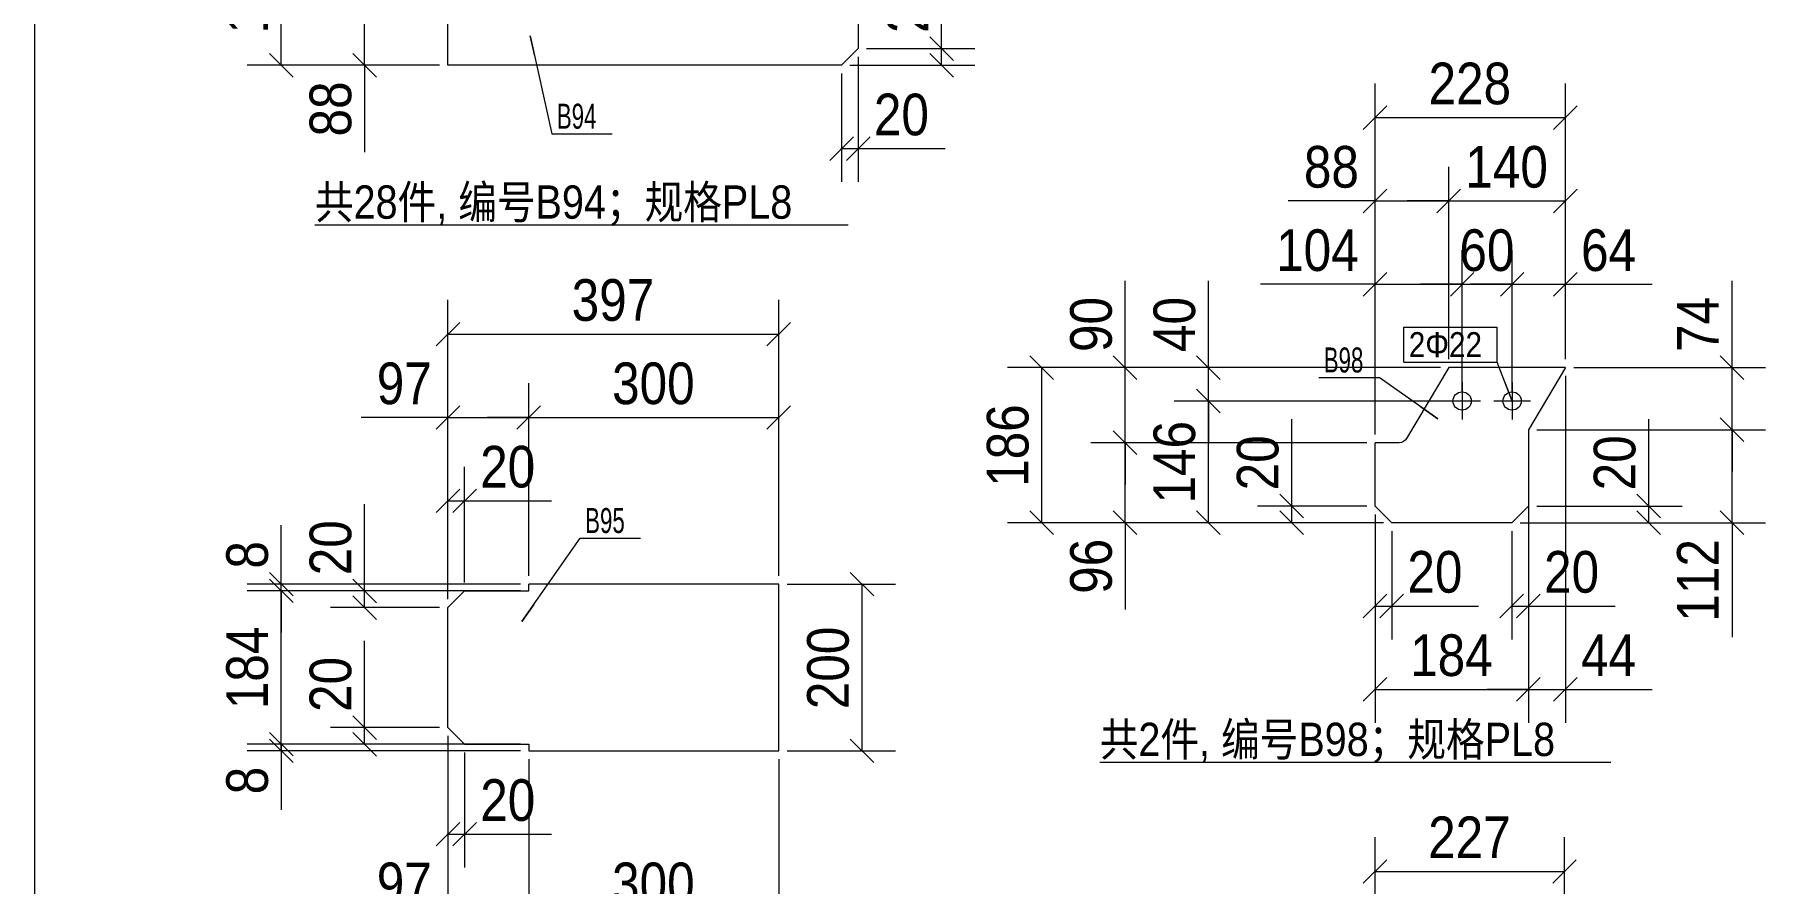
# Model space of a CAD drawing. Header units: inches. Extents: x 0 to 1938, y -2180 to 0.
# Drawn here: x 2.5 to 210.2, y -733 to -631.1 of the extents above; entities that cross this region are included whole.
import ezdxf

# ---------------------------------------------------------------- set-up
doc = ezdxf.new("R2010")
doc.units = ezdxf.units.IN
doc.header["$MEASUREMENT"] = 0
doc.linetypes.add('XKITLINE00', pattern=[0])
for name, color, linetype, lineweight in [('Bolt', 7, 'Continuous', 0), ('BoltMark', 3, 'Continuous', 0), ('DrawingSheet', 5, 'Continuous', 0), ('OtherObjectType', 1, 'Continuous', 0), ('Part', 2, 'Continuous', 0), ('PartMark', 3, 'Continuous', 0), ('Z-DIMENSIONS', 1, 'Continuous', 0)]:
    doc.layers.add(name, color=color, linetype=linetype, lineweight=lineweight)
doc.styles.add('Arial Narrow', font='ARIAL.TTF')
doc.styles.add('romsim', font='ARIAL.TTF')
doc.styles.add('宋体', font='ARIAL.TTF')

# ---------------------------------------------------------------- blocks, each defined once
blk = doc.blocks.new('*A194')
at = {"layer": 'Part', "color": 2, "linetype": 'XKITLINE00', "lineweight": 0}
for p, q in [((54.6, 247.78), (101.85, 247.78)), ((54.6, 230.18), (54.6, 247.78)), ((101.85, 247.78), (103.85, 245.78)), ((103.85, 245.78), (103.85, 232.18)), ((103.85, 232.18), (101.85, 230.18)), ((101.85, 230.18), (54.6, 230.18))]:
    blk.add_line(p, q, dxfattribs=at)
blk = doc.blocks.new('*A196')
at = {"layer": 'Part', "color": 2, "linetype": 'XKITLINE00', "lineweight": 0}
for p, q in [((56.6, 167.12), (54.6, 165.12)), ((56.6, 167.12), (64.3, 167.12)), ((94.3, 167.92), (64.3, 167.92)), ((64.3, 167.12), (64.3, 167.92)), ((94.3, 147.92), (94.3, 167.92)), ((54.6, 150.72), (54.6, 165.12)), ((54.6, 150.72), (56.6, 148.72)), ((56.6, 148.72), (64.3, 148.72)), ((64.3, 148.72), (64.3, 147.92)), ((64.3, 147.92), (94.3, 147.92))]:
    blk.add_line(p, q, dxfattribs=at)
blk = doc.blocks.new('*A201')
at = {"layer": 'Part', "color": 2, "linetype": 'XKITLINE00', "lineweight": 0}
for p, q in [((174.7, 193.9), (169.62, 185.39)), ((188.7, 193.9), (174.7, 193.9)), ((188.7, 193.9), (184.27, 186.46)), ((165.87, 177.3), (165.87, 184.9)), ((168.76, 184.9), (165.87, 184.9)), ((169.02, 184.93), (168.76, 184.9)), ((169.26, 185.03), (169.02, 184.93)), ((169.46, 185.19), (169.26, 185.03)), ((169.62, 185.39), (169.46, 185.19)), ((184.27, 186.46), (184.27, 177.3)), ((167.87, 175.3), (165.87, 177.3)), ((184.27, 177.3), (182.27, 175.3)), ((182.27, 175.3), (167.87, 175.3))]:
    blk.add_line(p, q, dxfattribs=at)
blk = doc.blocks.new('*A202')
at = {"layer": 'Bolt', "color": 2, "linetype": 'XKITLINE00', "lineweight": 0}
for p, q in [((176.31, 192.1), (176.31, 187.7)), ((182.31, 192.1), (182.31, 187.7)), ((178.51, 189.9), (174.11, 189.9)), ((184.51, 189.9), (180.11, 189.9))]:
    blk.add_line(p, q, dxfattribs=at)
for centre in [(176.31, 189.9), (182.31, 189.9)]:
    blk.add_circle(centre, 1.1, dxfattribs=at)
blk = doc.blocks.new('*A237')
at = {"layer": 'DrawingSheet', "color": 5, "linetype": 'XKITLINE00', "lineweight": 0}
blk.add_line((5, 425), (5, 5), dxfattribs=at)
blk = doc.blocks.new('*A266')
at = {"layer": 'OtherObjectType', "color": 6, "linetype": 'XKITLINE00', "lineweight": 0}
blk.add_line((38.64, 211.02), (102.62, 211.02), dxfattribs=at)
at = {"layer": 'OtherObjectType', "color": 3, "style": '宋体', "width": 0.85}
blk.add_text('共28件, 编号B94；规格PL8', height=4, dxfattribs=at).set_placement((38.64, 211.77))
blk = doc.blocks.new('*A268')
at = {"layer": 'Z-DIMENSIONS', "color": 4, "linetype": 'XKITLINE00', "lineweight": 0}
for p, q in [((103.85, 231.18), (103.85, 216.18)), ((101.85, 229.18), (101.85, 216.18)), ((103.26, 221.6), (100.44, 218.77)), ((101.85, 220.18), (103.85, 220.18)), ((105.26, 221.6), (102.44, 218.77)), ((103.85, 220.18), (114.27, 220.18)), ((103.85, 220.18), (114.27, 220.18))]:
    blk.add_line(p, q, dxfattribs=at)
at = {"layer": 'Z-DIMENSIONS', "color": 7}
for p in [(101.85, 220.18), (103.85, 220.18)]:
    blk.add_point(p, dxfattribs=at)
at = {"layer": 'Z-DIMENSIONS', "color": 7, "style": 'Arial Narrow', "width": 0.85}
blk.add_text('20', height=5, dxfattribs=at).set_placement((105.72, 221.78))
blk = doc.blocks.new('*A269')
at = {"layer": 'Z-DIMENSIONS', "color": 4, "linetype": 'XKITLINE00', "lineweight": 0}
for p, q in [((113.85, 232.18), (113.85, 242.6)), ((113.85, 232.18), (113.85, 242.6)), ((112.44, 233.6), (115.26, 230.77)), ((104.85, 232.18), (117.85, 232.18)), ((112.44, 231.6), (115.26, 228.77)), ((113.85, 230.18), (113.85, 232.18)), ((102.85, 230.18), (117.85, 230.18))]:
    blk.add_line(p, q, dxfattribs=at)
at = {"layer": 'Z-DIMENSIONS', "color": 7}
for p in [(113.85, 232.18), (113.85, 230.18)]:
    blk.add_point(p, dxfattribs=at)
at = {"layer": 'Z-DIMENSIONS', "color": 7, "style": 'Arial Narrow', "width": 0.85}
blk.add_text('20', height=5, rotation=90.0002, dxfattribs=at).set_placement((112.25, 234.06))
blk = doc.blocks.new('*A275')
at = {"layer": 'Z-DIMENSIONS', "color": 4, "linetype": 'XKITLINE00', "lineweight": 0}
for p, q in [((44.6, 238.98), (44.6, 243.98)), ((58.1, 238.98), (40.5, 238.98)), ((43.19, 240.4), (46.01, 237.57)), ((44.6, 230.18), (44.6, 238.98)), ((43.19, 231.6), (46.01, 228.77)), ((53.6, 230.18), (40.5, 230.18)), ((44.6, 230.18), (44.6, 219.77)), ((44.6, 230.18), (44.6, 219.77))]:
    blk.add_line(p, q, dxfattribs=at)
at = {"layer": 'Z-DIMENSIONS', "color": 7}
for p in [(44.6, 238.98), (44.6, 230.18)]:
    blk.add_point(p, dxfattribs=at)
at = {"layer": 'Z-DIMENSIONS', "color": 7, "style": 'Arial Narrow', "width": 0.85}
blk.add_text('88', height=5, rotation=90.0002, dxfattribs=at).set_placement((43, 221.64))
blk = doc.blocks.new('*A277')
at = {"layer": 'Z-DIMENSIONS', "color": 4, "linetype": 'XKITLINE00', "lineweight": 0}
for p, q in [((53.6, 247.78), (30.5, 247.78)), ((33.19, 249.2), (36.01, 246.37)), ((34.6, 230.18), (34.6, 247.78)), ((33.19, 231.6), (36.01, 228.77)), ((53.6, 230.18), (30.5, 230.18))]:
    blk.add_line(p, q, dxfattribs=at)
at = {"layer": 'Z-DIMENSIONS', "color": 7}
for p in [(34.6, 247.78), (34.6, 230.18)]:
    blk.add_point(p, dxfattribs=at)
at = {"layer": 'Z-DIMENSIONS', "color": 7, "style": 'Arial Narrow', "width": 0.85}
blk.add_text('176', height=5, rotation=90.0002, dxfattribs=at).set_placement((33, 233.99))
blk = doc.blocks.new('*A278')
at = {"layer": 'PartMark', "color": 4, "linetype": 'XKITLINE00', "lineweight": 0}
for p, q in [((64.48, 233.73), (67.07, 221.97)), ((65.02, 231.29), (64.48, 233.73)), ((67.07, 221.97), (74.31, 221.97))]:
    blk.add_line(p, q, dxfattribs=at)
at = {"layer": 'PartMark', "color": 1, "style": 'romsim', "width": 0.6375}
blk.add_text('B94', height=3, dxfattribs=at).set_placement((67.67, 222.57))
blk = doc.blocks.new('*A281')
at = {"layer": 'Z-DIMENSIONS', "color": 4, "linetype": 'XKITLINE00', "lineweight": 0}
for p, q in [((54.6, 166.12), (54.6, 182.02)), ((56.6, 168.12), (56.6, 182.02)), ((56.01, 179.33), (53.18, 176.51)), ((58.01, 179.33), (55.18, 176.51)), ((54.6, 177.92), (56.6, 177.92)), ((56.6, 177.92), (67.01, 177.92)), ((56.6, 177.92), (67.01, 177.92))]:
    blk.add_line(p, q, dxfattribs=at)
at = {"layer": 'Z-DIMENSIONS', "color": 7}
for p in [(54.6, 177.92), (56.6, 177.92)]:
    blk.add_point(p, dxfattribs=at)
at = {"layer": 'Z-DIMENSIONS', "color": 7, "style": 'Arial Narrow', "width": 0.85}
blk.add_text('20', height=5, dxfattribs=at).set_placement((58.47, 179.52))
blk = doc.blocks.new('*A282')
at = {"layer": 'Z-DIMENSIONS', "color": 4, "linetype": 'XKITLINE00', "lineweight": 0}
for p, q in [((54.6, 149.72), (54.6, 133.92)), ((56.6, 147.72), (56.6, 133.92)), ((56.01, 139.33), (53.19, 136.51)), ((58.01, 139.33), (55.19, 136.51)), ((54.6, 137.92), (56.6, 137.92)), ((56.6, 137.92), (67.02, 137.92)), ((56.6, 137.92), (67.02, 137.92))]:
    blk.add_line(p, q, dxfattribs=at)
at = {"layer": 'Z-DIMENSIONS', "color": 7}
for p in [(54.6, 137.92), (56.6, 137.92)]:
    blk.add_point(p, dxfattribs=at)
at = {"layer": 'Z-DIMENSIONS', "color": 7, "style": 'Arial Narrow', "width": 0.85}
blk.add_text('20', height=5, dxfattribs=at).set_placement((58.48, 139.52))
blk = doc.blocks.new('*A283')
at = {"layer": 'Z-DIMENSIONS', "color": 4, "linetype": 'XKITLINE00', "lineweight": 0}
for p, q in [((44.6, 150.72), (44.6, 161.13)), ((44.6, 150.72), (44.6, 161.13)), ((43.19, 152.13), (46.01, 149.3)), ((53.6, 150.72), (40.5, 150.72)), ((43.19, 150.13), (46.01, 147.3)), ((44.6, 148.72), (44.6, 150.72)), ((55.6, 148.72), (40.5, 148.72))]:
    blk.add_line(p, q, dxfattribs=at)
at = {"layer": 'Z-DIMENSIONS', "color": 7}
for p in [(44.6, 150.72), (44.6, 148.72)]:
    blk.add_point(p, dxfattribs=at)
at = {"layer": 'Z-DIMENSIONS', "color": 7, "style": 'Arial Narrow', "width": 0.85}
blk.add_text('20', height=5, rotation=90.0002, dxfattribs=at).set_placement((43, 152.59))
blk = doc.blocks.new('*A284')
at = {"layer": 'Z-DIMENSIONS', "color": 4, "linetype": 'XKITLINE00', "lineweight": 0}
for p, q in [((44.6, 167.12), (44.6, 177.53)), ((44.6, 167.12), (44.6, 177.53)), ((43.18, 168.53), (46.01, 165.7)), ((55.6, 167.12), (40.5, 167.12)), ((43.18, 166.53), (46.01, 163.7)), ((44.6, 165.12), (44.6, 167.12)), ((53.6, 165.12), (40.5, 165.12))]:
    blk.add_line(p, q, dxfattribs=at)
at = {"layer": 'Z-DIMENSIONS', "color": 7}
for p in [(44.6, 167.12), (44.6, 165.12)]:
    blk.add_point(p, dxfattribs=at)
at = {"layer": 'Z-DIMENSIONS', "color": 7, "style": 'Arial Narrow', "width": 0.85}
blk.add_text('20', height=5, rotation=90.0002, dxfattribs=at).set_placement((43, 168.99))
blk = doc.blocks.new('*A285')
at = {"layer": 'Z-DIMENSIONS', "color": 4, "linetype": 'XKITLINE00', "lineweight": 0}
for p, q in [((64.3, 168.92), (64.3, 192.02)), ((94.3, 168.92), (94.3, 192.02)), ((65.71, 189.33), (62.88, 186.51)), ((95.71, 189.33), (92.88, 186.51)), ((64.3, 187.92), (59.3, 187.92)), ((64.3, 187.92), (94.3, 187.92))]:
    blk.add_line(p, q, dxfattribs=at)
at = {"layer": 'Z-DIMENSIONS', "color": 7}
for p in [(64.3, 187.92), (94.3, 187.92)]:
    blk.add_point(p, dxfattribs=at)
at = {"layer": 'Z-DIMENSIONS', "color": 7, "style": 'Arial Narrow', "width": 0.85}
blk.add_text('300', height=5, dxfattribs=at).set_placement((74.3, 189.52))
blk = doc.blocks.new('*A286')
at = {"layer": 'Z-DIMENSIONS', "color": 4, "linetype": 'XKITLINE00', "lineweight": 0}
for p, q in [((54.6, 166.12), (54.6, 192.02)), ((64.3, 168.92), (64.3, 192.02)), ((56.01, 189.33), (53.18, 186.51)), ((65.71, 189.33), (62.88, 186.51)), ((54.6, 187.92), (44.18, 187.92)), ((54.6, 187.92), (44.18, 187.92)), ((54.6, 187.92), (64.3, 187.92)), ((64.3, 187.92), (69.3, 187.92))]:
    blk.add_line(p, q, dxfattribs=at)
at = {"layer": 'Z-DIMENSIONS', "color": 7}
for p in [(54.6, 187.92), (64.3, 187.92)]:
    blk.add_point(p, dxfattribs=at)
at = {"layer": 'Z-DIMENSIONS', "color": 7, "style": 'Arial Narrow', "width": 0.85}
blk.add_text('97', height=5, dxfattribs=at).set_placement((46.06, 189.52))
blk = doc.blocks.new('*A287')
at = {"layer": 'Z-DIMENSIONS', "color": 4, "linetype": 'XKITLINE00', "lineweight": 0}
for p, q in [((64.3, 146.92), (64.3, 123.92)), ((94.3, 146.92), (94.3, 123.92)), ((65.71, 129.33), (62.89, 126.51)), ((95.71, 129.33), (92.89, 126.51)), ((64.3, 127.92), (59.3, 127.92)), ((64.3, 127.92), (94.3, 127.92))]:
    blk.add_line(p, q, dxfattribs=at)
at = {"layer": 'Z-DIMENSIONS', "color": 7}
for p in [(64.3, 127.92), (94.3, 127.92)]:
    blk.add_point(p, dxfattribs=at)
at = {"layer": 'Z-DIMENSIONS', "color": 7, "style": 'Arial Narrow', "width": 0.85}
blk.add_text('300', height=5, dxfattribs=at).set_placement((74.3, 129.52))
blk = doc.blocks.new('*A288')
at = {"layer": 'Z-DIMENSIONS', "color": 4, "linetype": 'XKITLINE00', "lineweight": 0}
for p, q in [((54.6, 149.72), (54.6, 123.92)), ((64.3, 146.92), (64.3, 123.92)), ((56.01, 129.33), (53.19, 126.51)), ((65.71, 129.33), (62.89, 126.51)), ((54.6, 127.92), (44.18, 127.92)), ((54.6, 127.92), (44.18, 127.92)), ((54.6, 127.92), (64.3, 127.92)), ((64.3, 127.92), (69.3, 127.92))]:
    blk.add_line(p, q, dxfattribs=at)
at = {"layer": 'Z-DIMENSIONS', "color": 7}
for p in [(54.6, 127.92), (64.3, 127.92)]:
    blk.add_point(p, dxfattribs=at)
at = {"layer": 'Z-DIMENSIONS', "color": 7, "style": 'Arial Narrow', "width": 0.85}
blk.add_text('97', height=5, dxfattribs=at).set_placement((46.06, 129.52))
blk = doc.blocks.new('*A289')
at = {"layer": 'Z-DIMENSIONS', "color": 4, "linetype": 'XKITLINE00', "lineweight": 0}
for p, q in [((34.6, 167.92), (34.6, 175)), ((34.6, 167.92), (34.6, 175)), ((33.19, 169.33), (36.01, 166.51)), ((33.19, 168.53), (36.01, 165.71)), ((63.3, 167.92), (30.5, 167.92)), ((63.3, 167.12), (30.5, 167.12)), ((34.6, 167.12), (34.6, 167.92)), ((34.6, 167.12), (34.6, 162.12))]:
    blk.add_line(p, q, dxfattribs=at)
at = {"layer": 'Z-DIMENSIONS', "color": 7}
for p in [(34.6, 167.92), (34.6, 167.12)]:
    blk.add_point(p, dxfattribs=at)
at = {"layer": 'Z-DIMENSIONS', "color": 7, "style": 'Arial Narrow', "width": 0.85}
blk.add_text('8', height=5, rotation=90.0002, dxfattribs=at).set_placement((33, 169.79))
blk = doc.blocks.new('*A290')
at = {"layer": 'Z-DIMENSIONS', "color": 4, "linetype": 'XKITLINE00', "lineweight": 0}
for p, q in [((34.6, 167.12), (34.6, 172.12)), ((33.19, 168.53), (36.01, 165.71)), ((63.3, 167.12), (30.5, 167.12)), ((34.6, 148.72), (34.6, 167.12)), ((33.19, 150.13), (36.01, 147.31)), ((63.3, 148.72), (30.5, 148.72)), ((34.6, 148.72), (34.6, 143.72))]:
    blk.add_line(p, q, dxfattribs=at)
at = {"layer": 'Z-DIMENSIONS', "color": 7}
for p in [(34.6, 167.12), (34.6, 148.72)]:
    blk.add_point(p, dxfattribs=at)
at = {"layer": 'Z-DIMENSIONS', "color": 7, "style": 'Arial Narrow', "width": 0.85}
blk.add_text('184', height=5, rotation=90.0002, dxfattribs=at).set_placement((33, 152.92))
blk = doc.blocks.new('*A291')
at = {"layer": 'Z-DIMENSIONS', "color": 4, "linetype": 'XKITLINE00', "lineweight": 0}
for p, q in [((34.6, 148.72), (34.6, 153.72)), ((33.19, 150.13), (36.01, 147.31)), ((63.3, 148.72), (30.5, 148.72)), ((63.3, 147.92), (30.5, 147.92)), ((33.19, 149.33), (36.01, 146.51)), ((34.6, 147.92), (34.6, 148.72)), ((34.6, 147.92), (34.6, 140.84)), ((34.6, 147.92), (34.6, 140.84))]:
    blk.add_line(p, q, dxfattribs=at)
at = {"layer": 'Z-DIMENSIONS', "color": 7}
for p in [(34.6, 148.72), (34.6, 147.92)]:
    blk.add_point(p, dxfattribs=at)
at = {"layer": 'Z-DIMENSIONS', "color": 7, "style": 'Arial Narrow', "width": 0.85}
blk.add_text('8', height=5, rotation=90.0002, dxfattribs=at).set_placement((33, 142.71))
blk = doc.blocks.new('*A292')
at = {"layer": 'Z-DIMENSIONS', "color": 4, "linetype": 'XKITLINE00', "lineweight": 0}
for p, q in [((54.6, 166.12), (54.6, 202.02)), ((94.3, 168.92), (94.3, 202.02)), ((56.01, 199.33), (53.18, 196.51)), ((54.6, 197.92), (94.3, 197.92)), ((95.71, 199.33), (92.88, 196.51))]:
    blk.add_line(p, q, dxfattribs=at)
at = {"layer": 'Z-DIMENSIONS', "color": 7}
for p in [(54.6, 197.92), (94.3, 197.92)]:
    blk.add_point(p, dxfattribs=at)
at = {"layer": 'Z-DIMENSIONS', "color": 7, "style": 'Arial Narrow', "width": 0.85}
blk.add_text('397', height=5, dxfattribs=at).set_placement((69.45, 199.52))
blk = doc.blocks.new('*A293')
at = {"layer": 'Z-DIMENSIONS', "color": 4, "linetype": 'XKITLINE00', "lineweight": 0}
for p, q in [((102.88, 169.33), (105.71, 166.51)), ((95.3, 167.92), (108.3, 167.92)), ((104.3, 147.92), (104.3, 167.92)), ((95.3, 147.92), (108.3, 147.92)), ((102.88, 149.33), (105.71, 146.51))]:
    blk.add_line(p, q, dxfattribs=at)
at = {"layer": 'Z-DIMENSIONS', "color": 7}
for p in [(104.3, 167.92), (104.3, 147.92)]:
    blk.add_point(p, dxfattribs=at)
at = {"layer": 'Z-DIMENSIONS', "color": 7, "style": 'Arial Narrow', "width": 0.85}
blk.add_text('200', height=5, rotation=90.0002, dxfattribs=at).set_placement((102.7, 152.92))
blk = doc.blocks.new('*A294')
at = {"layer": 'PartMark', "color": 4, "linetype": 'XKITLINE00', "lineweight": 0}
for p, q in [((63.47, 163.44), (70.47, 173.46)), ((70.47, 173.46), (77.71, 173.46)), ((64.9, 165.49), (63.47, 163.44))]:
    blk.add_line(p, q, dxfattribs=at)
at = {"layer": 'PartMark', "color": 1, "style": 'romsim', "width": 0.6375}
blk.add_text('B95', height=3, dxfattribs=at).set_placement((71.07, 174.06))
blk = doc.blocks.new('*A339')
at = {"layer": 'OtherObjectType', "color": 6, "linetype": 'XKITLINE00', "lineweight": 0}
blk.add_line((132.82, 146.55), (194.14, 146.55), dxfattribs=at)
at = {"layer": 'OtherObjectType', "color": 3, "style": '宋体', "width": 0.85}
blk.add_text('共2件, 编号B98；规格PL8', height=4, dxfattribs=at).set_placement((132.82, 147.3))
blk = doc.blocks.new('*A340')
at = {"layer": 'Z-DIMENSIONS', "color": 4, "linetype": 'XKITLINE00', "lineweight": 0}
for p, q in [((184.27, 176.3), (184.27, 161.3)), ((182.27, 174.3), (182.27, 161.3)), ((183.68, 166.71), (180.85, 163.89)), ((185.68, 166.71), (182.85, 163.89)), ((182.27, 165.3), (184.27, 165.3)), ((184.27, 165.3), (194.68, 165.3)), ((184.27, 165.3), (194.68, 165.3))]:
    blk.add_line(p, q, dxfattribs=at)
at = {"layer": 'Z-DIMENSIONS', "color": 7}
for p in [(182.27, 165.3), (184.27, 165.3)]:
    blk.add_point(p, dxfattribs=at)
at = {"layer": 'Z-DIMENSIONS', "color": 7, "style": 'Arial Narrow', "width": 0.85}
blk.add_text('20', height=5, dxfattribs=at).set_placement((186.14, 166.9))
blk = doc.blocks.new('*A341')
at = {"layer": 'Z-DIMENSIONS', "color": 4, "linetype": 'XKITLINE00', "lineweight": 0}
for p, q in [((165.87, 176.3), (165.87, 161.3)), ((167.87, 174.3), (167.87, 161.3)), ((167.28, 166.71), (164.45, 163.89)), ((169.28, 166.71), (166.45, 163.89)), ((165.87, 165.3), (167.87, 165.3)), ((167.87, 165.3), (178.28, 165.3)), ((167.87, 165.3), (178.28, 165.3))]:
    blk.add_line(p, q, dxfattribs=at)
at = {"layer": 'Z-DIMENSIONS', "color": 7}
for p in [(165.87, 165.3), (167.87, 165.3)]:
    blk.add_point(p, dxfattribs=at)
at = {"layer": 'Z-DIMENSIONS', "color": 7, "style": 'Arial Narrow', "width": 0.85}
blk.add_text('20', height=5, dxfattribs=at).set_placement((169.74, 166.9))
blk = doc.blocks.new('*A342')
at = {"layer": 'Z-DIMENSIONS', "color": 4, "linetype": 'XKITLINE00', "lineweight": 0}
for p, q in [((155.87, 177.3), (155.87, 187.72)), ((155.87, 177.3), (155.87, 187.72)), ((154.45, 178.71), (157.28, 175.89)), ((164.87, 177.3), (151.77, 177.3)), ((154.45, 176.71), (157.28, 173.89)), ((155.87, 175.3), (155.87, 177.3)), ((166.87, 175.3), (151.77, 175.3))]:
    blk.add_line(p, q, dxfattribs=at)
at = {"layer": 'Z-DIMENSIONS', "color": 7}
for p in [(155.87, 177.3), (155.87, 175.3)]:
    blk.add_point(p, dxfattribs=at)
at = {"layer": 'Z-DIMENSIONS', "color": 7, "style": 'Arial Narrow', "width": 0.85}
blk.add_text('20', height=5, rotation=90.0002, dxfattribs=at).set_placement((154.27, 179.18))
blk = doc.blocks.new('*A343')
at = {"layer": 'Z-DIMENSIONS', "color": 4, "linetype": 'XKITLINE00', "lineweight": 0}
for p, q in [((198.7, 177.3), (198.7, 187.72)), ((198.7, 177.3), (198.7, 187.72)), ((197.29, 178.71), (200.12, 175.89)), ((185.27, 177.3), (202.7, 177.3)), ((197.29, 176.71), (200.12, 173.89)), ((198.7, 175.3), (198.7, 177.3)), ((183.27, 175.3), (202.7, 175.3))]:
    blk.add_line(p, q, dxfattribs=at)
at = {"layer": 'Z-DIMENSIONS', "color": 7}
for p in [(198.7, 177.3), (198.7, 175.3)]:
    blk.add_point(p, dxfattribs=at)
at = {"layer": 'Z-DIMENSIONS', "color": 7, "style": 'Arial Narrow', "width": 0.85}
blk.add_text('20', height=5, rotation=90.0002, dxfattribs=at).set_placement((197.1, 179.18))
blk = doc.blocks.new('*A344')
at = {"layer": 'Z-DIMENSIONS', "color": 4, "linetype": 'XKITLINE00', "lineweight": 0}
for p, q in [((182.31, 190.9), (182.31, 208)), ((188.7, 194.9), (188.7, 208)), ((182.31, 203.9), (177.31, 203.9)), ((183.73, 205.31), (180.9, 202.49)), ((182.31, 203.9), (188.7, 203.9)), ((190.12, 205.31), (187.29, 202.49)), ((188.7, 203.9), (199.12, 203.9)), ((188.7, 203.9), (199.12, 203.9))]:
    blk.add_line(p, q, dxfattribs=at)
at = {"layer": 'Z-DIMENSIONS', "color": 7}
for p in [(182.31, 203.9), (188.7, 203.9)]:
    blk.add_point(p, dxfattribs=at)
at = {"layer": 'Z-DIMENSIONS', "color": 7, "style": 'Arial Narrow', "width": 0.85}
blk.add_text('64', height=5, dxfattribs=at).set_placement((190.58, 205.5))
blk = doc.blocks.new('*A345')
at = {"layer": 'Z-DIMENSIONS', "color": 4, "linetype": 'XKITLINE00', "lineweight": 0}
for p, q in [((176.31, 190.9), (176.31, 208)), ((182.31, 190.9), (182.31, 208)), ((176.31, 203.9), (171.31, 203.9)), ((177.73, 205.31), (174.9, 202.49)), ((176.31, 203.9), (182.31, 203.9)), ((183.73, 205.31), (180.9, 202.49)), ((182.31, 203.9), (187.31, 203.9))]:
    blk.add_line(p, q, dxfattribs=at)
at = {"layer": 'Z-DIMENSIONS', "color": 7}
for p in [(176.31, 203.9), (182.31, 203.9)]:
    blk.add_point(p, dxfattribs=at)
at = {"layer": 'Z-DIMENSIONS', "color": 7, "style": 'Arial Narrow', "width": 0.85}
blk.add_text('60', height=5, dxfattribs=at).set_placement((175.98, 205.5))
blk = doc.blocks.new('*A346')
at = {"layer": 'Z-DIMENSIONS', "color": 4, "linetype": 'XKITLINE00', "lineweight": 0}
for p, q in [((165.87, 185.9), (165.87, 208)), ((176.31, 190.9), (176.31, 208)), ((165.87, 203.9), (152.12, 203.9)), ((165.87, 203.9), (152.12, 203.9)), ((167.28, 205.31), (164.45, 202.49)), ((165.87, 203.9), (176.31, 203.9)), ((177.73, 205.31), (174.9, 202.49)), ((176.31, 203.9), (181.31, 203.9))]:
    blk.add_line(p, q, dxfattribs=at)
at = {"layer": 'Z-DIMENSIONS', "color": 7}
for p in [(165.87, 203.9), (176.31, 203.9)]:
    blk.add_point(p, dxfattribs=at)
at = {"layer": 'Z-DIMENSIONS', "color": 7, "style": 'Arial Narrow', "width": 0.85}
blk.add_text('104', height=5, dxfattribs=at).set_placement((153.99, 205.5))
blk = doc.blocks.new('*A347')
at = {"layer": 'Z-DIMENSIONS', "color": 4, "linetype": 'XKITLINE00', "lineweight": 0}
for p, q in [((145.87, 193.9), (145.87, 204.32)), ((145.87, 193.9), (145.87, 204.32)), ((144.45, 195.31), (147.28, 192.49)), ((173.7, 193.9), (141.77, 193.9)), ((145.87, 189.9), (145.87, 193.9)), ((144.45, 191.31), (147.28, 188.49)), ((175.31, 189.9), (141.77, 189.9)), ((145.87, 189.9), (145.87, 184.9))]:
    blk.add_line(p, q, dxfattribs=at)
at = {"layer": 'Z-DIMENSIONS', "color": 7}
for p in [(145.87, 193.9), (145.87, 189.9)]:
    blk.add_point(p, dxfattribs=at)
at = {"layer": 'Z-DIMENSIONS', "color": 7, "style": 'Arial Narrow', "width": 0.85}
blk.add_text('40', height=5, rotation=90.0002, dxfattribs=at).set_placement((144.27, 195.78))
blk = doc.blocks.new('*A348')
at = {"layer": 'Z-DIMENSIONS', "color": 4, "linetype": 'XKITLINE00', "lineweight": 0}
for p, q in [((145.87, 189.9), (145.87, 194.9)), ((144.45, 191.31), (147.28, 188.49)), ((175.31, 189.9), (141.77, 189.9)), ((145.87, 175.3), (145.87, 189.9)), ((144.45, 176.71), (147.28, 173.89)), ((166.87, 175.3), (141.77, 175.3))]:
    blk.add_line(p, q, dxfattribs=at)
at = {"layer": 'Z-DIMENSIONS', "color": 7}
for p in [(145.87, 189.9), (145.87, 175.3)]:
    blk.add_point(p, dxfattribs=at)
at = {"layer": 'Z-DIMENSIONS', "color": 7, "style": 'Arial Narrow', "width": 0.85}
blk.add_text('146', height=5, rotation=90.0002, dxfattribs=at).set_placement((144.27, 177.6))
blk = doc.blocks.new('*A349')
at = {"layer": 'Z-DIMENSIONS', "color": 4, "linetype": 'XKITLINE00', "lineweight": 0}
for p, q in [((174.7, 194.9), (174.7, 218)), ((188.7, 194.9), (188.7, 218)), ((176.12, 215.31), (173.29, 212.49)), ((190.12, 215.31), (187.29, 212.49)), ((174.7, 213.9), (169.7, 213.9)), ((174.7, 213.9), (188.7, 213.9))]:
    blk.add_line(p, q, dxfattribs=at)
at = {"layer": 'Z-DIMENSIONS', "color": 7}
for p in [(174.7, 213.9), (188.7, 213.9)]:
    blk.add_point(p, dxfattribs=at)
at = {"layer": 'Z-DIMENSIONS', "color": 7, "style": 'Arial Narrow', "width": 0.85}
blk.add_text('140', height=5, dxfattribs=at).set_placement((176.7, 215.5))
blk = doc.blocks.new('*A350')
at = {"layer": 'Z-DIMENSIONS', "color": 4, "linetype": 'XKITLINE00', "lineweight": 0}
for p, q in [((165.87, 185.9), (165.87, 218)), ((174.7, 194.9), (174.7, 218)), ((167.28, 215.31), (164.45, 212.49)), ((176.12, 215.31), (173.29, 212.49)), ((165.87, 213.9), (155.45, 213.9)), ((165.87, 213.9), (155.45, 213.9)), ((165.87, 213.9), (174.7, 213.9)), ((174.7, 213.9), (179.7, 213.9))]:
    blk.add_line(p, q, dxfattribs=at)
at = {"layer": 'Z-DIMENSIONS', "color": 7}
for p in [(165.87, 213.9), (174.7, 213.9)]:
    blk.add_point(p, dxfattribs=at)
at = {"layer": 'Z-DIMENSIONS', "color": 7, "style": 'Arial Narrow', "width": 0.85}
blk.add_text('88', height=5, dxfattribs=at).set_placement((157.32, 215.5))
blk = doc.blocks.new('*A351')
at = {"layer": 'Z-DIMENSIONS', "color": 4, "linetype": 'XKITLINE00', "lineweight": 0}
for p, q in [((188.7, 192.9), (188.7, 151.3)), ((184.27, 185.46), (184.27, 151.3)), ((185.68, 156.71), (182.85, 153.89)), ((190.12, 156.71), (187.29, 153.89)), ((184.27, 155.3), (179.27, 155.3)), ((184.27, 155.3), (188.7, 155.3)), ((188.7, 155.3), (199.12, 155.3)), ((188.7, 155.3), (199.12, 155.3))]:
    blk.add_line(p, q, dxfattribs=at)
at = {"layer": 'Z-DIMENSIONS', "color": 7}
for p in [(184.27, 155.3), (188.7, 155.3)]:
    blk.add_point(p, dxfattribs=at)
at = {"layer": 'Z-DIMENSIONS', "color": 7, "style": 'Arial Narrow', "width": 0.85}
blk.add_text('44', height=5, dxfattribs=at).set_placement((190.58, 156.9))
blk = doc.blocks.new('*A352')
at = {"layer": 'Z-DIMENSIONS', "color": 4, "linetype": 'XKITLINE00', "lineweight": 0}
for p, q in [((184.27, 185.46), (184.27, 151.3)), ((165.87, 176.3), (165.87, 151.3)), ((167.28, 156.71), (164.45, 153.89)), ((185.68, 156.71), (182.85, 153.89)), ((165.87, 155.3), (184.27, 155.3)), ((184.27, 155.3), (189.27, 155.3))]:
    blk.add_line(p, q, dxfattribs=at)
at = {"layer": 'Z-DIMENSIONS', "color": 7}
for p in [(165.87, 155.3), (184.27, 155.3)]:
    blk.add_point(p, dxfattribs=at)
at = {"layer": 'Z-DIMENSIONS', "color": 7, "style": 'Arial Narrow', "width": 0.85}
blk.add_text('184', height=5, dxfattribs=at).set_placement((170.07, 156.9))
blk = doc.blocks.new('*A353')
at = {"layer": 'Z-DIMENSIONS', "color": 4, "linetype": 'XKITLINE00', "lineweight": 0}
for p, q in [((135.87, 193.9), (135.87, 204.32)), ((135.87, 193.9), (135.87, 204.32)), ((134.45, 195.31), (137.28, 192.49)), ((173.7, 193.9), (131.77, 193.9)), ((135.87, 184.9), (135.87, 193.9)), ((164.87, 184.9), (131.77, 184.9)), ((134.45, 186.31), (137.28, 183.49)), ((135.87, 184.9), (135.87, 179.9))]:
    blk.add_line(p, q, dxfattribs=at)
at = {"layer": 'Z-DIMENSIONS', "color": 7}
for p in [(135.87, 193.9), (135.87, 184.9)]:
    blk.add_point(p, dxfattribs=at)
at = {"layer": 'Z-DIMENSIONS', "color": 7, "style": 'Arial Narrow', "width": 0.85}
blk.add_text('90', height=5, rotation=90.0002, dxfattribs=at).set_placement((134.27, 195.78))
blk = doc.blocks.new('*A354')
at = {"layer": 'Z-DIMENSIONS', "color": 4, "linetype": 'XKITLINE00', "lineweight": 0}
for p, q in [((135.87, 184.9), (135.87, 189.9)), ((164.87, 184.9), (131.77, 184.9)), ((134.45, 186.31), (137.28, 183.49)), ((135.87, 175.3), (135.87, 184.9)), ((134.45, 176.71), (137.28, 173.89)), ((166.87, 175.3), (131.77, 175.3)), ((135.87, 175.3), (135.87, 164.88)), ((135.87, 175.3), (135.87, 164.88))]:
    blk.add_line(p, q, dxfattribs=at)
at = {"layer": 'Z-DIMENSIONS', "color": 7}
for p in [(135.87, 184.9), (135.87, 175.3)]:
    blk.add_point(p, dxfattribs=at)
at = {"layer": 'Z-DIMENSIONS', "color": 7, "style": 'Arial Narrow', "width": 0.85}
blk.add_text('96', height=5, rotation=90.0002, dxfattribs=at).set_placement((134.27, 166.76))
blk = doc.blocks.new('*A355')
at = {"layer": 'Z-DIMENSIONS', "color": 4, "linetype": 'XKITLINE00', "lineweight": 0}
for p, q in [((208.7, 193.9), (208.7, 204.32)), ((208.7, 193.9), (208.7, 204.32)), ((207.29, 195.31), (210.12, 192.49)), ((189.7, 193.9), (212.7, 193.9)), ((208.7, 186.46), (208.7, 193.9)), ((207.29, 187.88), (210.12, 185.05)), ((185.27, 186.46), (212.7, 186.46)), ((208.7, 186.46), (208.7, 181.46))]:
    blk.add_line(p, q, dxfattribs=at)
at = {"layer": 'Z-DIMENSIONS', "color": 7}
for p in [(208.7, 193.9), (208.7, 186.46)]:
    blk.add_point(p, dxfattribs=at)
at = {"layer": 'Z-DIMENSIONS', "color": 7, "style": 'Arial Narrow', "width": 0.85}
blk.add_text('74', height=5, rotation=90.0002, dxfattribs=at).set_placement((207.1, 195.78))
blk = doc.blocks.new('*A356')
at = {"layer": 'Z-DIMENSIONS', "color": 4, "linetype": 'XKITLINE00', "lineweight": 0}
for p, q in [((208.7, 186.46), (208.7, 191.46)), ((207.29, 187.88), (210.12, 185.05)), ((185.27, 186.46), (212.7, 186.46)), ((208.7, 175.3), (208.7, 186.46)), ((207.29, 176.71), (210.12, 173.89)), ((183.27, 175.3), (212.7, 175.3)), ((208.7, 175.3), (208.7, 161.55)), ((208.7, 175.3), (208.7, 161.55))]:
    blk.add_line(p, q, dxfattribs=at)
at = {"layer": 'Z-DIMENSIONS', "color": 7}
for p in [(208.7, 186.46), (208.7, 175.3)]:
    blk.add_point(p, dxfattribs=at)
at = {"layer": 'Z-DIMENSIONS', "color": 7, "style": 'Arial Narrow', "width": 0.85}
blk.add_text('112', height=5, rotation=90.0002, dxfattribs=at).set_placement((207.1, 163.43))
blk = doc.blocks.new('*A357')
at = {"layer": 'Z-DIMENSIONS', "color": 4, "linetype": 'XKITLINE00', "lineweight": 0}
for p, q in [((165.87, 185.9), (165.87, 228)), ((188.7, 194.9), (188.7, 228)), ((167.28, 225.31), (164.45, 222.49)), ((190.12, 225.31), (187.29, 222.49)), ((165.87, 223.9), (188.7, 223.9))]:
    blk.add_line(p, q, dxfattribs=at)
at = {"layer": 'Z-DIMENSIONS', "color": 7}
for p in [(165.87, 223.9), (188.7, 223.9)]:
    blk.add_point(p, dxfattribs=at)
at = {"layer": 'Z-DIMENSIONS', "color": 7, "style": 'Arial Narrow', "width": 0.85}
blk.add_text('228', height=5, dxfattribs=at).set_placement((172.28, 225.5))
blk = doc.blocks.new('*A358')
at = {"layer": 'Z-DIMENSIONS', "color": 4, "linetype": 'XKITLINE00', "lineweight": 0}
for p, q in [((124.45, 195.31), (127.28, 192.49)), ((173.7, 193.9), (121.77, 193.9)), ((125.87, 175.3), (125.87, 193.9)), ((124.45, 176.71), (127.28, 173.89)), ((166.87, 175.3), (121.77, 175.3))]:
    blk.add_line(p, q, dxfattribs=at)
at = {"layer": 'Z-DIMENSIONS', "color": 7}
for p in [(125.87, 193.9), (125.87, 175.3)]:
    blk.add_point(p, dxfattribs=at)
at = {"layer": 'Z-DIMENSIONS', "color": 7, "style": 'Arial Narrow', "width": 0.85}
blk.add_text('186', height=5, rotation=90.0002, dxfattribs=at).set_placement((124.27, 179.6))
blk = doc.blocks.new('*A359')
at = {"layer": 'PartMark', "color": 4, "linetype": 'XKITLINE00', "lineweight": 0}
for p, q in [((159.1, 192.72), (166.34, 192.72)), ((173.41, 187.75), (166.34, 192.72)), ((171.36, 189.19), (173.41, 187.75))]:
    blk.add_line(p, q, dxfattribs=at)
at = {"layer": 'PartMark', "color": 1, "style": 'romsim', "width": 0.6375}
blk.add_text('B98', height=3, dxfattribs=at).set_placement((159.7, 193.32))
blk = doc.blocks.new('*A360')
at = {"layer": 'BoltMark', "color": 1, "linetype": 'XKITLINE00', "lineweight": 0}
for p, q in [((169.31, 198.76), (180.5, 198.76)), ((169.31, 194.56), (169.31, 198.76)), ((180.5, 194.56), (180.5, 198.76)), ((169.31, 194.56), (180.5, 194.56)), ((182.31, 189.9), (180.5, 194.56)), ((181.41, 192.23), (182.31, 189.9))]:
    blk.add_line(p, q, dxfattribs=at)
at = {"layer": 'BoltMark', "color": 4, "style": '宋体', "width": 0.85}
blk.add_text('2Φ22', height=3, dxfattribs=at).set_placement((169.91, 195.16))
blk = doc.blocks.new('*A379')
at = {"layer": 'Z-DIMENSIONS', "color": 4, "linetype": 'XKITLINE00', "lineweight": 0}
for p, q in [((165.87, 95.45), (165.87, 137.55)), ((188.6, 104.45), (188.6, 137.55)), ((167.28, 134.86), (164.45, 132.04)), ((165.87, 133.45), (188.6, 133.45)), ((190.01, 134.86), (187.19, 132.04))]:
    blk.add_line(p, q, dxfattribs=at)
at = {"layer": 'Z-DIMENSIONS', "color": 7}
for p in [(165.87, 133.45), (188.6, 133.45)]:
    blk.add_point(p, dxfattribs=at)
at = {"layer": 'Z-DIMENSIONS', "color": 7, "style": 'Arial Narrow', "width": 0.85}
blk.add_text('227', height=5, dxfattribs=at).set_placement((172.23, 135.05))
blk = doc.blocks.new('P详图~002 (PLPL8mm零件图)')
at = {"lineweight": 0}
for name in ['*A237', '*A277', '*A194', '*A275', '*A269', '*A268', '*A357', '*A350', '*A349', '*A266', '*A346', '*A345', '*A344', '*A292', '*A353', '*A347', '*A355', '*A358', '*A286', '*A285', '*A348', '*A201', '*A202', '*A351', '*A356', '*A354', '*A342', '*A343', '*A352', '*A281', '*A284', '*A289', '*A341', '*A340', '*A290', '*A293', '*A196', '*A283', '*A291', '*A339', '*A288', '*A282', '*A287', '*A379']:
    blk.add_blockref(name, (0, 0), dxfattribs=at)
at = {"layer": 'BoltMark', "lineweight": 0}
blk.add_blockref('*A360', (0, 0), dxfattribs=at)
at = {"layer": 'PartMark', "lineweight": 0}
for name in ['*A278', '*A359', '*A294']:
    blk.add_blockref(name, (0, 0), dxfattribs=at)

msp = doc.modelspace()

# ---------------------------------------------------------------- block references
msp.add_blockref('P详图~002 (PLPL8mm零件图)', (-2.5, -865))

doc.saveas('drawing.dxf')
